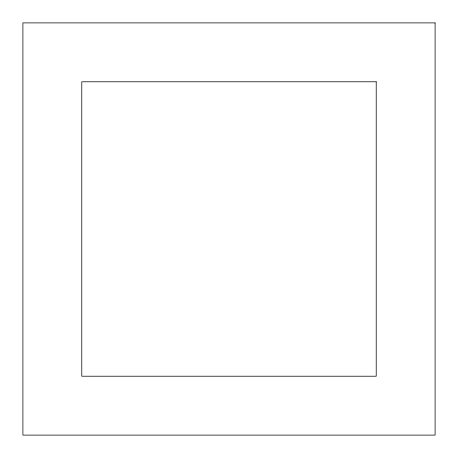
<?xml version="1.0" encoding="UTF-8"?>
<svg xmlns="http://www.w3.org/2000/svg" width="458" height="458" viewBox="0 0 458 458"><rect width="100%" height="100%" fill="white"/><g stroke="black" fill="none" stroke-linecap="round" stroke-linejoin="round"><path stroke-width="0.69" d="M435.1 22.9L22.9 22.9L22.9 435.1L435.1 435.1L435.1 22.9M376.213 81.787L81.787 81.787L81.787 376.213L376.213 376.213L376.213 81.787"/></g></svg>
